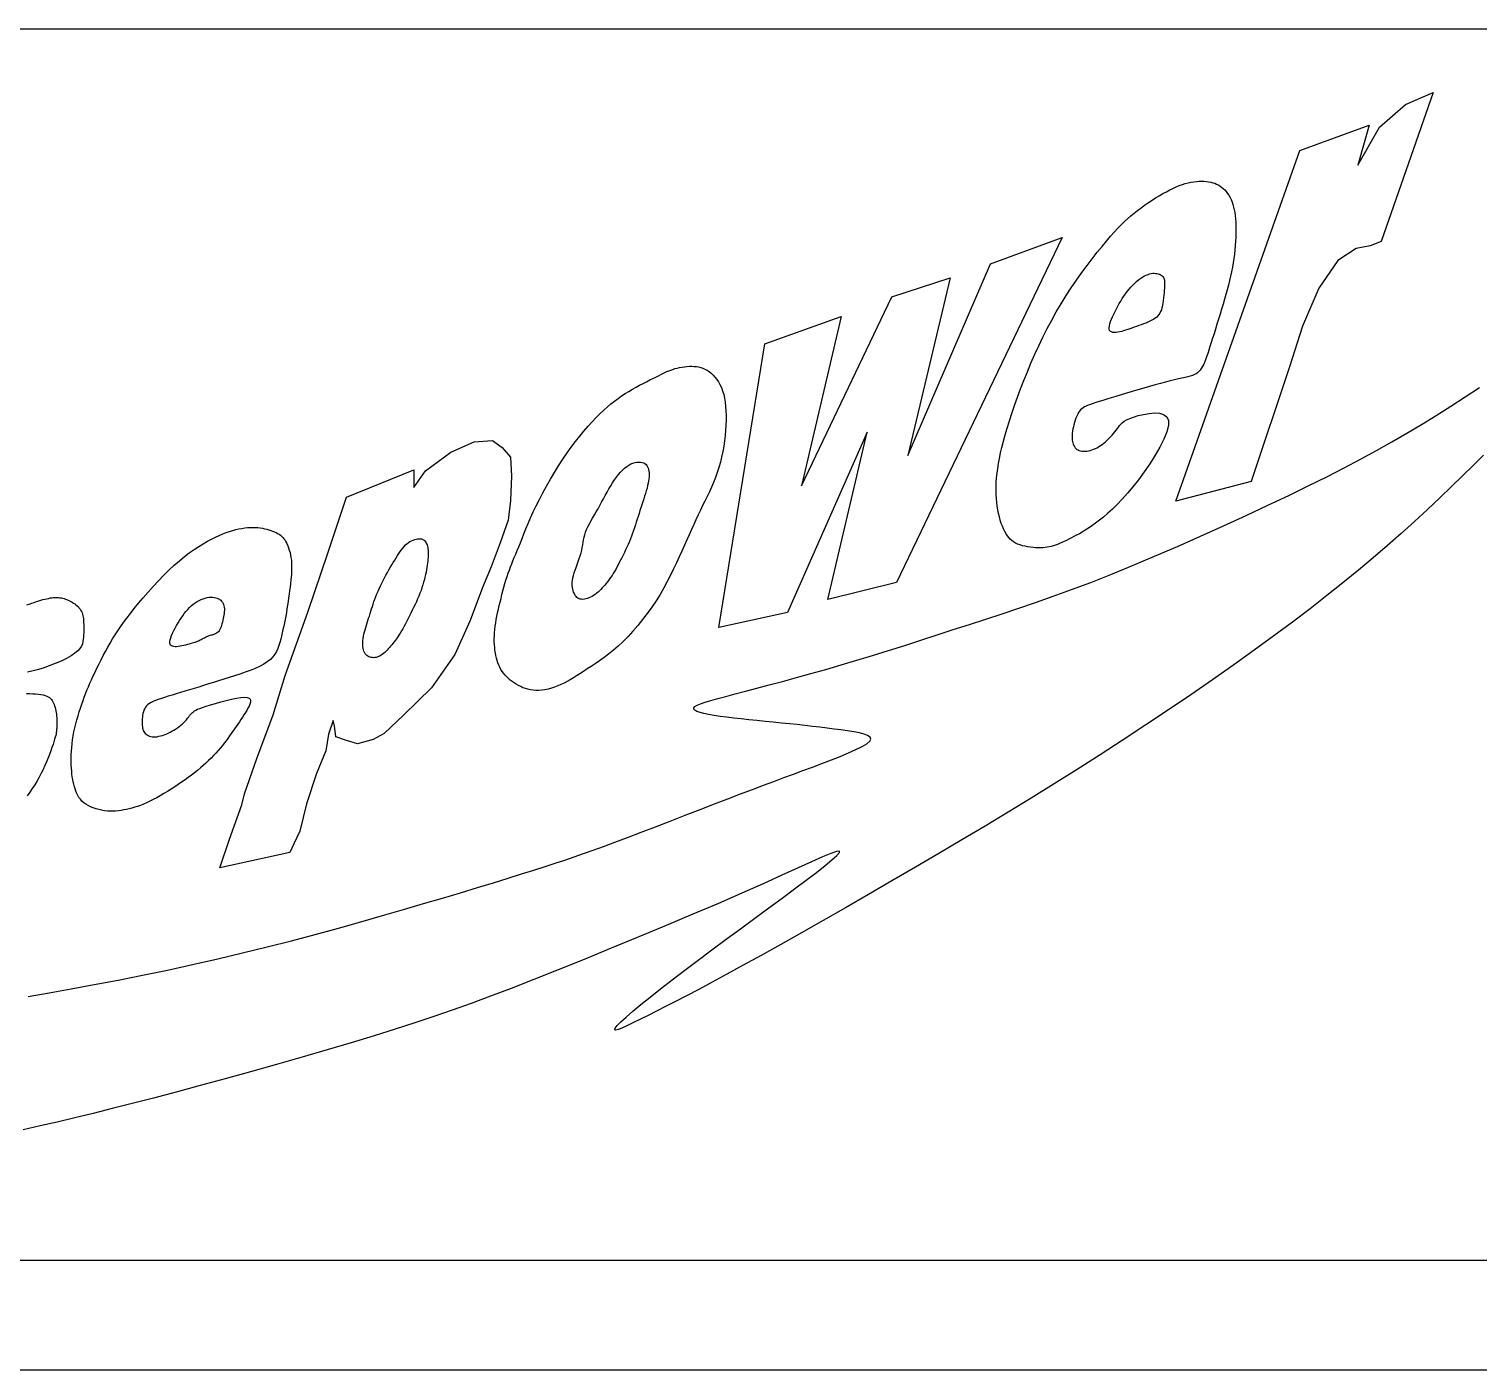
# Model space of a CAD drawing. Extents: x -24 to 263, y 255 to 459.
# Drawn here: x -7.1 to 9.38, y 255.48 to 270.73 of the extents above; entities that cross this region are included whole.
import ezdxf

# ---------------------------------------------------------------- set-up
doc = ezdxf.new("R2010")
doc.units = 0
doc.layers.add('圖框層', color=7, linetype='CONTINUOUS')
doc.layers.add('輪廓線層', color=7, linetype='CONTINUOUS')

msp = doc.modelspace()

# ---------------------------------------------------------------- linework, layer by layer
at = {"layer": '圖框層', "color": 0}
for p, q in [((-22.334, 270.73), (262.167, 270.73)), ((-22.334, 256.73), (262.167, 256.73)), ((-23.584, 255.48), (263.416, 255.48))]:
    msp.add_line(p, q, dxfattribs=at)
at = {"layer": '輪廓線層', "color": 0}
for points in [[(7.574, 267.782), (7.387, 267.349), (7.239, 266.886), (6.805, 265.585), (5.948, 265.359), (7.357, 269.348), (8.146, 269.634), (8.018, 269.181), (8.264, 269.614), (8.56, 269.87), (8.875, 270.008), (8.284, 268.314), (8.156, 268.265), (7.998, 268.235), (7.791, 268.097)], [(6.365, 267.213), (6.35, 267.165), (6.335, 267.119), (6.322, 267.077), (6.309, 267.038), (6.296, 267.001), (6.284, 266.968), (6.272, 266.938), (6.26, 266.912), (6.248, 266.888), (6.236, 266.867), (6.224, 266.85), (6.21, 266.834), (6.194, 266.821), (6.177, 266.809), (6.158, 266.799), (6.136, 266.79), (6.111, 266.782), (6.083, 266.774), (6.051, 266.766), (6.016, 266.758), (5.976, 266.75), (5.932, 266.74), (5.884, 266.729), (5.831, 266.715), (5.773, 266.7), (5.712, 266.683), (5.647, 266.665), (5.581, 266.645), (5.515, 266.626), (5.449, 266.606), (5.384, 266.587), (5.323, 266.568), (5.266, 266.551), (5.212, 266.535), (5.163, 266.52), (5.117, 266.506), (5.076, 266.493), (5.038, 266.482), (5.005, 266.471), (4.975, 266.46), (4.949, 266.451), (4.927, 266.441), (4.907, 266.431), (4.891, 266.421), (4.876, 266.41), (4.863, 266.397), (4.852, 266.383), (4.841, 266.367), (4.83, 266.348), (4.821, 266.327), (4.811, 266.304), (4.802, 266.28), (4.795, 266.255), (4.787, 266.23), (4.781, 266.205), (4.776, 266.181), (4.772, 266.157), (4.769, 266.135), (4.768, 266.114), (4.767, 266.093), (4.767, 266.074), (4.769, 266.055), (4.772, 266.038), (4.775, 266.022), (4.78, 266.007), (4.786, 265.993), (4.793, 265.98), (4.802, 265.968), (4.811, 265.958), (4.822, 265.949), (4.834, 265.942), (4.848, 265.936), (4.863, 265.932), (4.879, 265.929), (4.896, 265.927), (4.914, 265.928), (4.933, 265.929), (4.952, 265.932), (4.972, 265.937), (4.992, 265.943), (5.011, 265.95), (5.031, 265.959), (5.05, 265.968), (5.07, 265.98), (5.089, 265.992), (5.109, 266.006), (5.128, 266.02), (5.147, 266.036), (5.166, 266.053), (5.185, 266.071), (5.203, 266.09), (5.221, 266.109), (5.238, 266.128), (5.254, 266.148), (5.269, 266.166), (5.283, 266.185), (5.295, 266.202), (5.307, 266.219), (5.321, 266.236), (5.338, 266.252), (5.359, 266.268), (5.387, 266.284), (5.422, 266.3), (5.465, 266.316), (5.519, 266.333), (5.579, 266.347), (5.642, 266.358), (5.704, 266.363), (5.76, 266.359), (5.808, 266.345), (5.844, 266.318), (5.862, 266.277), (5.862, 266.219), (5.843, 266.148), (5.81, 266.066), (5.765, 265.976), (5.711, 265.882), (5.65, 265.786), (5.586, 265.693), (5.521, 265.604), (5.457, 265.523), (5.396, 265.45), (5.337, 265.383), (5.28, 265.324), (5.225, 265.27), (5.173, 265.223), (5.124, 265.18), (5.078, 265.143), (5.034, 265.109), (4.993, 265.079), (4.954, 265.053), (4.917, 265.03), (4.882, 265.009), (4.849, 264.99), (4.818, 264.973), (4.787, 264.957), (4.758, 264.942), (4.73, 264.927), (4.702, 264.914), (4.676, 264.901), (4.65, 264.889), (4.625, 264.879), (4.6, 264.869), (4.576, 264.86), (4.553, 264.852), (4.53, 264.846), (4.506, 264.84), (4.483, 264.836), (4.459, 264.832), (4.434, 264.83), (4.408, 264.829), (4.381, 264.829), (4.352, 264.83), (4.322, 264.832), (4.292, 264.836), (4.261, 264.841), (4.231, 264.847), (4.202, 264.854), (4.174, 264.862), (4.147, 264.872), (4.123, 264.883), (4.101, 264.896), (4.081, 264.911), (4.063, 264.927), (4.046, 264.946), (4.03, 264.966), (4.015, 264.99), (4, 265.015), (3.987, 265.044), (3.974, 265.075), (3.961, 265.108), (3.95, 265.144), (3.939, 265.181), (3.93, 265.22), (3.921, 265.261), (3.914, 265.302), (3.909, 265.345), (3.905, 265.389), (3.902, 265.434), (3.901, 265.48), (3.902, 265.528), (3.904, 265.576), (3.907, 265.627), (3.913, 265.679), (3.92, 265.733), (3.929, 265.788), (3.94, 265.847), (3.953, 265.908), (3.968, 265.972), (3.986, 266.041), (4.006, 266.113), (4.029, 266.19), (4.054, 266.272), (4.082, 266.358), (4.113, 266.448), (4.146, 266.541), (4.181, 266.637), (4.219, 266.734), (4.258, 266.832), (4.299, 266.931), (4.343, 267.03), (4.388, 267.128), (4.435, 267.225), (4.484, 267.322), (4.535, 267.417), (4.587, 267.512), (4.642, 267.605), (4.699, 267.697), (4.757, 267.787), (4.817, 267.874), (4.878, 267.959), (4.937, 268.04), (4.996, 268.117), (5.053, 268.19), (5.107, 268.257), (5.158, 268.318), (5.204, 268.372), (5.247, 268.421), (5.288, 268.465), (5.326, 268.504), (5.363, 268.541), (5.399, 268.574), (5.435, 268.606), (5.473, 268.637), (5.511, 268.667), (5.551, 268.697), (5.592, 268.727), (5.634, 268.755), (5.676, 268.783), (5.717, 268.809), (5.759, 268.834), (5.799, 268.858), (5.839, 268.879), (5.877, 268.899), (5.914, 268.917), (5.951, 268.933), (5.986, 268.948), (6.021, 268.96), (6.054, 268.971), (6.087, 268.98), (6.119, 268.987), (6.151, 268.992), (6.181, 268.996), (6.211, 268.998), (6.24, 268.999), (6.267, 268.998), (6.294, 268.996), (6.319, 268.992), (6.344, 268.988), (6.367, 268.982), (6.389, 268.975), (6.41, 268.966), (6.43, 268.956), (6.449, 268.945), (6.468, 268.931), (6.486, 268.916), (6.503, 268.899), (6.519, 268.881), (6.534, 268.86), (6.549, 268.838), (6.563, 268.814), (6.575, 268.789), (6.586, 268.762), (6.596, 268.734), (6.604, 268.705), (6.611, 268.674), (6.617, 268.641), (6.622, 268.607), (6.625, 268.571), (6.628, 268.534), (6.629, 268.494), (6.629, 268.453), (6.629, 268.409), (6.628, 268.364), (6.625, 268.317), (6.622, 268.269), (6.618, 268.22), (6.613, 268.17), (6.606, 268.12), (6.599, 268.07), (6.59, 268.02), (6.581, 267.969), (6.57, 267.919), (6.558, 267.868), (6.545, 267.816), (6.532, 267.764), (6.517, 267.711), (6.502, 267.656), (6.485, 267.6), (6.468, 267.543), (6.451, 267.486), (6.433, 267.429), (6.415, 267.372), (6.398, 267.317), (6.381, 267.264)], [(1.528, 264.093), (0.747, 263.922), (1.272, 267.15), (2.138, 267.46), (1.689, 265.536), (2.716, 267.684), (3.379, 267.898), (2.897, 265.878), (3.839, 268.058), (4.652, 268.358), (2.769, 264.435), (1.988, 264.243), (2.437, 266.145)], [(5.695, 267.429), (5.675, 267.418), (5.652, 267.407), (5.629, 267.397), (5.604, 267.386), (5.578, 267.376), (5.551, 267.367), (5.525, 267.357), (5.498, 267.348), (5.473, 267.338), (5.448, 267.329), (5.423, 267.32), (5.399, 267.312), (5.376, 267.304), (5.353, 267.297), (5.331, 267.291), (5.309, 267.286), (5.287, 267.282), (5.267, 267.28), (5.248, 267.279), (5.23, 267.28), (5.215, 267.284), (5.203, 267.291), (5.194, 267.301), (5.189, 267.315), (5.188, 267.332), (5.191, 267.353), (5.197, 267.376), (5.205, 267.402), (5.216, 267.43), (5.228, 267.458), (5.242, 267.488), (5.257, 267.518), (5.272, 267.548), (5.287, 267.578), (5.303, 267.607), (5.32, 267.635), (5.337, 267.664), (5.355, 267.691), (5.374, 267.719), (5.393, 267.745), (5.414, 267.77), (5.436, 267.795), (5.458, 267.818), (5.481, 267.84), (5.503, 267.861), (5.526, 267.879), (5.548, 267.896), (5.57, 267.91), (5.591, 267.922), (5.611, 267.932), (5.631, 267.939), (5.649, 267.945), (5.667, 267.949), (5.684, 267.951), (5.701, 267.951), (5.716, 267.95), (5.731, 267.948), (5.745, 267.945), (5.758, 267.941), (5.77, 267.936), (5.78, 267.929), (5.79, 267.922), (5.798, 267.914), (5.805, 267.905), (5.81, 267.895), (5.814, 267.884), (5.816, 267.872), (5.818, 267.858), (5.819, 267.842), (5.819, 267.825), (5.818, 267.805), (5.817, 267.782), (5.815, 267.757), (5.813, 267.729), (5.811, 267.701), (5.808, 267.671), (5.804, 267.641), (5.8, 267.612), (5.794, 267.585), (5.789, 267.559), (5.782, 267.536), (5.774, 267.516), (5.765, 267.498), (5.755, 267.481), (5.743, 267.467), (5.729, 267.453), (5.713, 267.441)], [(-1.333, 263.208), (-1.365, 263.21), (-1.396, 263.214), (-1.425, 263.221), (-1.453, 263.229), (-1.48, 263.239), (-1.506, 263.251), (-1.531, 263.264), (-1.556, 263.278), (-1.579, 263.293), (-1.602, 263.309), (-1.624, 263.326), (-1.645, 263.344), (-1.665, 263.362), (-1.683, 263.382), (-1.7, 263.403), (-1.716, 263.424), (-1.731, 263.447), (-1.744, 263.471), (-1.755, 263.495), (-1.765, 263.521), (-1.774, 263.548), (-1.782, 263.575), (-1.789, 263.604), (-1.794, 263.633), (-1.799, 263.664), (-1.802, 263.695), (-1.805, 263.727), (-1.806, 263.76), (-1.806, 263.794), (-1.805, 263.829), (-1.803, 263.864), (-1.8, 263.9), (-1.796, 263.937), (-1.79, 263.975), (-1.784, 264.013), (-1.777, 264.052), (-1.769, 264.091), (-1.76, 264.131), (-1.75, 264.172), (-1.74, 264.213), (-1.73, 264.255), (-1.72, 264.297), (-1.709, 264.339), (-1.697, 264.381), (-1.686, 264.422), (-1.674, 264.463), (-1.661, 264.502), (-1.648, 264.54), (-1.635, 264.577), (-1.622, 264.612), (-1.608, 264.647), (-1.594, 264.683), (-1.579, 264.719), (-1.563, 264.757), (-1.546, 264.798), (-1.529, 264.841), (-1.51, 264.887), (-1.491, 264.937), (-1.47, 264.99), (-1.447, 265.047), (-1.421, 265.107), (-1.394, 265.171), (-1.363, 265.237), (-1.33, 265.307), (-1.293, 265.38), (-1.254, 265.455), (-1.212, 265.532), (-1.168, 265.609), (-1.122, 265.686), (-1.075, 265.762), (-1.027, 265.836), (-0.979, 265.908), (-0.93, 265.976), (-0.882, 266.04), (-0.834, 266.101), (-0.787, 266.158), (-0.74, 266.212), (-0.694, 266.263), (-0.649, 266.31), (-0.605, 266.354), (-0.562, 266.394), (-0.52, 266.432), (-0.479, 266.467), (-0.439, 266.499), (-0.399, 266.529), (-0.359, 266.558), (-0.318, 266.584), (-0.277, 266.609), (-0.236, 266.634), (-0.194, 266.657), (-0.153, 266.679), (-0.113, 266.7), (-0.073, 266.719), (-0.036, 266.738), (-0.001, 266.755), (0.031, 266.771), (0.061, 266.785), (0.087, 266.799), (0.112, 266.811), (0.135, 266.822), (0.157, 266.833), (0.179, 266.842), (0.201, 266.851), (0.224, 266.859), (0.249, 266.867), (0.275, 266.874), (0.302, 266.88), (0.329, 266.885), (0.357, 266.889), (0.385, 266.892), (0.413, 266.894), (0.441, 266.894), (0.467, 266.893), (0.493, 266.89), (0.518, 266.886), (0.543, 266.88), (0.567, 266.872), (0.59, 266.861), (0.614, 266.848), (0.637, 266.833), (0.66, 266.815), (0.682, 266.794), (0.703, 266.771), (0.724, 266.745), (0.743, 266.716), (0.761, 266.685), (0.777, 266.651), (0.791, 266.614), (0.803, 266.574), (0.812, 266.531), (0.82, 266.486), (0.825, 266.438), (0.828, 266.388), (0.83, 266.336), (0.83, 266.281), (0.828, 266.225), (0.824, 266.167), (0.819, 266.107), (0.812, 266.046), (0.803, 265.985), (0.793, 265.923), (0.78, 265.862), (0.766, 265.802), (0.749, 265.743), (0.73, 265.685), (0.71, 265.629), (0.688, 265.574), (0.664, 265.52), (0.64, 265.467), (0.615, 265.414), (0.59, 265.361), (0.564, 265.309), (0.539, 265.256), (0.514, 265.203), (0.488, 265.149), (0.463, 265.094), (0.437, 265.037), (0.41, 264.979), (0.384, 264.92), (0.356, 264.858), (0.328, 264.793), (0.298, 264.727), (0.267, 264.659), (0.234, 264.589), (0.199, 264.518), (0.162, 264.446), (0.123, 264.373), (0.08, 264.3), (0.034, 264.227), (-0.015, 264.154), (-0.066, 264.083), (-0.119, 264.013), (-0.173, 263.946), (-0.229, 263.882), (-0.285, 263.821), (-0.341, 263.765), (-0.396, 263.713), (-0.451, 263.666), (-0.506, 263.622), (-0.558, 263.583), (-0.609, 263.546), (-0.659, 263.512), (-0.706, 263.481), (-0.751, 263.452), (-0.793, 263.424), (-0.833, 263.398), (-0.871, 263.373), (-0.907, 263.35), (-0.943, 263.329), (-0.978, 263.309), (-1.012, 263.29), (-1.048, 263.274), (-1.084, 263.259), (-1.12, 263.245), (-1.157, 263.234), (-1.193, 263.224), (-1.23, 263.216), (-1.265, 263.211), (-1.3, 263.208)], [(-2.255, 263.616), (-2.522, 263.236), (-2.838, 262.925), (-3.06, 262.718), (-3.185, 262.648), (-3.362, 262.599), (-3.486, 262.637), (-3.61, 262.682), (-3.625, 262.806), (-3.64, 262.866), (-3.693, 262.712), (-3.723, 262.52), (-3.828, 262.265), (-3.941, 261.919), (-4.02, 261.607), (-4.088, 261.462), (-4.133, 261.364), (-4.445, 261.297), (-4.927, 261.192), (-4.818, 261.518), (-4.679, 261.905), (-4.648, 262.033), (-4.509, 262.434), (-4.321, 262.93), (-4.186, 263.377), (-3.929, 264.097), (-3.7, 264.77), (-3.488, 265.407), (-2.721, 265.715), (-2.721, 265.516), (-2.59, 265.704), (-2.3, 265.918), (-2.037, 266.034), (-1.826, 266.049), (-1.717, 265.97), (-1.623, 265.861), (-1.612, 265.644), (-1.623, 265.366), (-1.65, 265.144), (-1.74, 264.888), (-1.841, 264.614), (-1.939, 264.378), (-2.082, 264.003)], [(-0.626, 265.274), (-0.606, 265.312), (-0.585, 265.349), (-0.565, 265.387), (-0.545, 265.425), (-0.524, 265.463), (-0.503, 265.499), (-0.482, 265.535), (-0.461, 265.57), (-0.439, 265.603), (-0.417, 265.634), (-0.394, 265.663), (-0.371, 265.69), (-0.347, 265.714), (-0.324, 265.736), (-0.3, 265.755), (-0.276, 265.77), (-0.252, 265.783), (-0.229, 265.793), (-0.205, 265.8), (-0.183, 265.804), (-0.162, 265.805), (-0.142, 265.804), (-0.123, 265.8), (-0.107, 265.795), (-0.093, 265.787), (-0.08, 265.777), (-0.07, 265.765), (-0.062, 265.752), (-0.055, 265.737), (-0.051, 265.72), (-0.047, 265.702), (-0.046, 265.682), (-0.045, 265.661), (-0.046, 265.638), (-0.049, 265.615), (-0.052, 265.59), (-0.057, 265.564), (-0.063, 265.537), (-0.069, 265.509), (-0.077, 265.479), (-0.086, 265.449), (-0.096, 265.417), (-0.106, 265.385), (-0.116, 265.353), (-0.127, 265.32), (-0.138, 265.286), (-0.149, 265.253), (-0.16, 265.22), (-0.17, 265.187), (-0.181, 265.155), (-0.191, 265.122), (-0.201, 265.09), (-0.211, 265.058), (-0.222, 265.026), (-0.233, 264.995), (-0.245, 264.963), (-0.257, 264.931), (-0.27, 264.9), (-0.284, 264.868), (-0.298, 264.837), (-0.312, 264.806), (-0.326, 264.776), (-0.341, 264.746), (-0.355, 264.717), (-0.37, 264.689), (-0.384, 264.661), (-0.398, 264.635), (-0.412, 264.609), (-0.425, 264.584), (-0.439, 264.56), (-0.453, 264.538), (-0.466, 264.516), (-0.48, 264.495), (-0.494, 264.476), (-0.507, 264.457), (-0.521, 264.439), (-0.535, 264.422), (-0.55, 264.405), (-0.564, 264.389), (-0.579, 264.373), (-0.594, 264.357), (-0.61, 264.342), (-0.626, 264.327), (-0.642, 264.313), (-0.659, 264.3), (-0.676, 264.287), (-0.693, 264.276), (-0.711, 264.267), (-0.729, 264.259), (-0.746, 264.252), (-0.764, 264.248), (-0.781, 264.245), (-0.798, 264.243), (-0.814, 264.244), (-0.829, 264.246), (-0.842, 264.251), (-0.855, 264.257), (-0.866, 264.265), (-0.876, 264.275), (-0.885, 264.286), (-0.892, 264.299), (-0.899, 264.312), (-0.905, 264.327), (-0.91, 264.343), (-0.914, 264.36), (-0.917, 264.378), (-0.919, 264.397), (-0.92, 264.417), (-0.919, 264.439), (-0.916, 264.462), (-0.912, 264.487), (-0.906, 264.515), (-0.897, 264.544), (-0.887, 264.575), (-0.875, 264.607), (-0.863, 264.64), (-0.851, 264.673), (-0.839, 264.707), (-0.828, 264.74), (-0.819, 264.772), (-0.812, 264.803), (-0.806, 264.834), (-0.801, 264.863), (-0.796, 264.892), (-0.791, 264.921), (-0.785, 264.949), (-0.777, 264.978), (-0.768, 265.008), (-0.756, 265.038), (-0.741, 265.069), (-0.725, 265.102), (-0.707, 265.134), (-0.688, 265.168), (-0.667, 265.203), (-0.647, 265.238)], [(-5.812, 262.847), (-5.812, 262.829), (-5.811, 262.812), (-5.81, 262.795), (-5.807, 262.78), (-5.804, 262.766), (-5.8, 262.752), (-5.794, 262.74), (-5.787, 262.729), (-5.778, 262.718), (-5.768, 262.709), (-5.757, 262.701), (-5.744, 262.694), (-5.73, 262.688), (-5.715, 262.684), (-5.698, 262.681), (-5.681, 262.68), (-5.663, 262.68), (-5.643, 262.682), (-5.623, 262.686), (-5.603, 262.69), (-5.582, 262.696), (-5.56, 262.704), (-5.539, 262.712), (-5.517, 262.722), (-5.495, 262.732), (-5.474, 262.744), (-5.452, 262.756), (-5.431, 262.769), (-5.411, 262.783), (-5.391, 262.797), (-5.373, 262.812), (-5.355, 262.827), (-5.339, 262.843), (-5.324, 262.859), (-5.309, 262.875), (-5.296, 262.891), (-5.283, 262.906), (-5.272, 262.921), (-5.261, 262.934), (-5.251, 262.946), (-5.241, 262.957), (-5.23, 262.966), (-5.217, 262.975), (-5.202, 262.984), (-5.182, 262.994), (-5.156, 263.004), (-5.124, 263.015), (-5.083, 263.029), (-5.034, 263.044), (-4.978, 263.061), (-4.918, 263.077), (-4.857, 263.094), (-4.796, 263.108), (-4.739, 263.12), (-4.689, 263.128), (-4.647, 263.131), (-4.616, 263.128), (-4.595, 263.121), (-4.582, 263.109), (-4.578, 263.093), (-4.579, 263.074), (-4.586, 263.053), (-4.596, 263.03), (-4.609, 263.005), (-4.623, 262.98), (-4.638, 262.955), (-4.654, 262.929), (-4.671, 262.902), (-4.688, 262.876), (-4.706, 262.849), (-4.724, 262.823), (-4.742, 262.796), (-4.761, 262.77), (-4.779, 262.743), (-4.798, 262.717), (-4.817, 262.69), (-4.837, 262.663), (-4.857, 262.636), (-4.878, 262.609), (-4.9, 262.581), (-4.924, 262.553), (-4.948, 262.525), (-4.973, 262.496), (-5, 262.467), (-5.028, 262.438), (-5.056, 262.41), (-5.086, 262.381), (-5.117, 262.353), (-5.149, 262.326), (-5.182, 262.298), (-5.216, 262.271), (-5.251, 262.245), (-5.287, 262.218), (-5.324, 262.191), (-5.363, 262.165), (-5.402, 262.138), (-5.442, 262.112), (-5.483, 262.085), (-5.524, 262.059), (-5.565, 262.034), (-5.606, 262.01), (-5.646, 261.987), (-5.686, 261.966), (-5.724, 261.947), (-5.761, 261.929), (-5.796, 261.914), (-5.83, 261.901), (-5.864, 261.889), (-5.896, 261.879), (-5.928, 261.87), (-5.959, 261.862), (-5.99, 261.855), (-6.021, 261.849), (-6.052, 261.843), (-6.083, 261.839), (-6.114, 261.836), (-6.145, 261.835), (-6.177, 261.835), (-6.208, 261.836), (-6.24, 261.84), (-6.273, 261.845), (-6.305, 261.852), (-6.337, 261.861), (-6.368, 261.872), (-6.398, 261.885), (-6.427, 261.899), (-6.453, 261.914), (-6.476, 261.931), (-6.497, 261.95), (-6.515, 261.97), (-6.531, 261.991), (-6.545, 262.013), (-6.557, 262.037), (-6.567, 262.061), (-6.576, 262.087), (-6.583, 262.113), (-6.59, 262.14), (-6.597, 262.168), (-6.602, 262.196), (-6.607, 262.226), (-6.611, 262.257), (-6.614, 262.29), (-6.617, 262.324), (-6.618, 262.359), (-6.619, 262.396), (-6.619, 262.435), (-6.618, 262.474), (-6.616, 262.516), (-6.613, 262.558), (-6.609, 262.601), (-6.603, 262.645), (-6.596, 262.69), (-6.588, 262.736), (-6.578, 262.782), (-6.567, 262.828), (-6.555, 262.874), (-6.542, 262.919), (-6.528, 262.964), (-6.514, 263.008), (-6.5, 263.051), (-6.485, 263.092), (-6.471, 263.132), (-6.455, 263.171), (-6.44, 263.21), (-6.423, 263.25), (-6.406, 263.289), (-6.388, 263.33), (-6.368, 263.373), (-6.348, 263.417), (-6.326, 263.462), (-6.303, 263.509), (-6.279, 263.556), (-6.254, 263.604), (-6.228, 263.652), (-6.202, 263.7), (-6.175, 263.747), (-6.148, 263.793), (-6.12, 263.839), (-6.09, 263.885), (-6.058, 263.932), (-6.024, 263.98), (-5.987, 264.03), (-5.946, 264.083), (-5.902, 264.14), (-5.853, 264.199), (-5.801, 264.262), (-5.745, 264.326), (-5.687, 264.39), (-5.628, 264.454), (-5.567, 264.517), (-5.507, 264.576), (-5.447, 264.632), (-5.388, 264.683), (-5.331, 264.73), (-5.276, 264.772), (-5.221, 264.811), (-5.169, 264.845), (-5.118, 264.876), (-5.069, 264.904), (-5.023, 264.929), (-4.978, 264.951), (-4.935, 264.971), (-4.894, 264.988), (-4.855, 265.003), (-4.817, 265.016), (-4.78, 265.028), (-4.745, 265.037), (-4.711, 265.045), (-4.678, 265.051), (-4.646, 265.056), (-4.614, 265.059), (-4.584, 265.061), (-4.555, 265.062), (-4.526, 265.061), (-4.498, 265.059), (-4.471, 265.056), (-4.445, 265.052), (-4.42, 265.047), (-4.395, 265.042), (-4.372, 265.035), (-4.349, 265.027), (-4.328, 265.019), (-4.308, 265.011), (-4.289, 265.002), (-4.271, 264.992), (-4.255, 264.983), (-4.239, 264.972), (-4.225, 264.96), (-4.211, 264.947), (-4.199, 264.932), (-4.187, 264.916), (-4.176, 264.897), (-4.165, 264.877), (-4.155, 264.854), (-4.146, 264.829), (-4.138, 264.803), (-4.13, 264.776), (-4.124, 264.747), (-4.119, 264.718), (-4.115, 264.688), (-4.113, 264.658), (-4.112, 264.627), (-4.112, 264.596), (-4.113, 264.563), (-4.115, 264.53), (-4.118, 264.496), (-4.122, 264.46), (-4.126, 264.423), (-4.13, 264.384), (-4.135, 264.344), (-4.141, 264.303), (-4.147, 264.262), (-4.153, 264.22), (-4.159, 264.177), (-4.166, 264.136), (-4.172, 264.094), (-4.179, 264.054), (-4.187, 264.014), (-4.194, 263.975), (-4.202, 263.937), (-4.21, 263.899), (-4.219, 263.862), (-4.227, 263.826), (-4.236, 263.79), (-4.246, 263.754), (-4.256, 263.719), (-4.269, 263.685), (-4.284, 263.652), (-4.303, 263.62), (-4.326, 263.589), (-4.354, 263.56), (-4.389, 263.532), (-4.429, 263.506), (-4.476, 263.481), (-4.527, 263.458), (-4.583, 263.436), (-4.641, 263.414), (-4.701, 263.394), (-4.762, 263.374), (-4.823, 263.355), (-4.883, 263.336), (-4.942, 263.317), (-5, 263.299), (-5.057, 263.281), (-5.113, 263.263), (-5.168, 263.246), (-5.222, 263.229), (-5.275, 263.213), (-5.327, 263.198), (-5.377, 263.183), (-5.426, 263.169), (-5.472, 263.155), (-5.516, 263.142), (-5.557, 263.129), (-5.594, 263.117), (-5.629, 263.105), (-5.659, 263.094), (-5.686, 263.082), (-5.709, 263.07), (-5.729, 263.058), (-5.746, 263.046), (-5.761, 263.032), (-5.773, 263.018), (-5.783, 263.002), (-5.792, 262.985), (-5.798, 262.966), (-5.803, 262.947), (-5.807, 262.927), (-5.81, 262.906), (-5.811, 262.886), (-5.812, 262.866)], [(-2.663, 264.933), (-2.649, 264.933), (-2.636, 264.931), (-2.624, 264.927), (-2.614, 264.922), (-2.604, 264.916), (-2.596, 264.908), (-2.588, 264.899), (-2.581, 264.888), (-2.576, 264.876), (-2.571, 264.863), (-2.567, 264.849), (-2.564, 264.833), (-2.562, 264.817), (-2.56, 264.8), (-2.559, 264.781), (-2.559, 264.762), (-2.559, 264.742), (-2.56, 264.722), (-2.561, 264.7), (-2.564, 264.678), (-2.566, 264.655), (-2.569, 264.631), (-2.573, 264.606), (-2.578, 264.58), (-2.583, 264.553), (-2.588, 264.526), (-2.595, 264.497), (-2.602, 264.468), (-2.61, 264.438), (-2.619, 264.408), (-2.629, 264.377), (-2.64, 264.345), (-2.652, 264.313), (-2.665, 264.281), (-2.679, 264.249), (-2.693, 264.216), (-2.708, 264.184), (-2.724, 264.151), (-2.739, 264.119), (-2.755, 264.087), (-2.771, 264.056), (-2.786, 264.025), (-2.802, 263.995), (-2.817, 263.966), (-2.832, 263.937), (-2.847, 263.91), (-2.862, 263.884), (-2.877, 263.86), (-2.891, 263.837), (-2.905, 263.816), (-2.918, 263.796), (-2.932, 263.778), (-2.945, 263.76), (-2.959, 263.743), (-2.972, 263.726), (-2.986, 263.71), (-2.999, 263.695), (-3.012, 263.68), (-3.026, 263.665), (-3.04, 263.651), (-3.053, 263.639), (-3.067, 263.627), (-3.081, 263.616), (-3.095, 263.607), (-3.109, 263.599), (-3.124, 263.592), (-3.138, 263.587), (-3.152, 263.583), (-3.166, 263.581), (-3.18, 263.58), (-3.193, 263.581), (-3.207, 263.583), (-3.22, 263.586), (-3.232, 263.591), (-3.244, 263.597), (-3.255, 263.605), (-3.265, 263.614), (-3.275, 263.625), (-3.283, 263.638), (-3.289, 263.653), (-3.295, 263.67), (-3.299, 263.688), (-3.302, 263.708), (-3.303, 263.729), (-3.303, 263.751), (-3.302, 263.775), (-3.299, 263.799), (-3.295, 263.823), (-3.29, 263.848), (-3.284, 263.873), (-3.277, 263.898), (-3.269, 263.924), (-3.261, 263.95), (-3.253, 263.976), (-3.244, 264.002), (-3.236, 264.028), (-3.227, 264.054), (-3.219, 264.081), (-3.211, 264.108), (-3.202, 264.135), (-3.193, 264.162), (-3.184, 264.19), (-3.175, 264.218), (-3.164, 264.246), (-3.153, 264.276), (-3.141, 264.305), (-3.128, 264.335), (-3.115, 264.365), (-3.101, 264.396), (-3.086, 264.426), (-3.071, 264.457), (-3.055, 264.487), (-3.039, 264.518), (-3.022, 264.548), (-3.006, 264.578), (-2.989, 264.607), (-2.972, 264.636), (-2.955, 264.664), (-2.939, 264.691), (-2.923, 264.717), (-2.907, 264.741), (-2.892, 264.765), (-2.877, 264.787), (-2.862, 264.808), (-2.847, 264.827), (-2.832, 264.845), (-2.816, 264.862), (-2.8, 264.876), (-2.783, 264.889), (-2.766, 264.901), (-2.748, 264.91), (-2.73, 264.918), (-2.712, 264.924), (-2.695, 264.929), (-2.679, 264.932)], [(-5.054, 263.827), (-5.067, 263.822), (-5.08, 263.817), (-5.092, 263.81), (-5.104, 263.804), (-5.117, 263.797), (-5.128, 263.79), (-5.14, 263.784), (-5.152, 263.778), (-5.164, 263.772), (-5.175, 263.767), (-5.187, 263.763), (-5.2, 263.758), (-5.213, 263.754), (-5.227, 263.749), (-5.243, 263.745), (-5.26, 263.74), (-5.278, 263.734), (-5.298, 263.729), (-5.318, 263.723), (-5.339, 263.718), (-5.36, 263.714), (-5.381, 263.71), (-5.401, 263.707), (-5.42, 263.705), (-5.437, 263.705), (-5.453, 263.706), (-5.467, 263.71), (-5.479, 263.715), (-5.488, 263.723), (-5.494, 263.734), (-5.497, 263.747), (-5.497, 263.764), (-5.494, 263.784), (-5.487, 263.807), (-5.477, 263.832), (-5.466, 263.859), (-5.452, 263.888), (-5.437, 263.917), (-5.421, 263.946), (-5.404, 263.975), (-5.387, 264.003), (-5.369, 264.031), (-5.351, 264.057), (-5.333, 264.082), (-5.314, 264.106), (-5.294, 264.128), (-5.274, 264.149), (-5.253, 264.169), (-5.231, 264.187), (-5.209, 264.203), (-5.186, 264.218), (-5.163, 264.23), (-5.14, 264.241), (-5.117, 264.251), (-5.094, 264.258), (-5.072, 264.263), (-5.05, 264.267), (-5.03, 264.268), (-5.01, 264.268), (-4.991, 264.266), (-4.974, 264.262), (-4.958, 264.257), (-4.943, 264.25), (-4.93, 264.242), (-4.918, 264.233), (-4.908, 264.222), (-4.899, 264.211), (-4.892, 264.198), (-4.886, 264.184), (-4.882, 264.169), (-4.879, 264.153), (-4.877, 264.137), (-4.877, 264.119), (-4.878, 264.101), (-4.879, 264.082), (-4.882, 264.063), (-4.885, 264.043), (-4.889, 264.024), (-4.894, 264.005), (-4.899, 263.985), (-4.904, 263.967), (-4.909, 263.949), (-4.915, 263.932), (-4.922, 263.916), (-4.929, 263.901), (-4.937, 263.887), (-4.945, 263.876), (-4.955, 263.866), (-4.965, 263.858), (-4.977, 263.851), (-4.989, 263.846), (-5.001, 263.842), (-5.014, 263.838), (-5.027, 263.835), (-5.041, 263.831)]]:
    msp.add_lwpolyline(points, close=True, dxfattribs=at)
for points in [[(-7.109, 259.729), (-6.871, 259.77), (-6.62, 259.814), (-6.358, 259.863), (-6.086, 259.914), (-5.807, 259.97), (-5.523, 260.028), (-5.238, 260.09), (-4.952, 260.154), (-4.669, 260.222), (-4.389, 260.291), (-4.114, 260.362), (-3.844, 260.433), (-3.58, 260.505), (-3.324, 260.577), (-3.077, 260.647), (-2.839, 260.716), (-2.612, 260.783), (-2.395, 260.847), (-2.19, 260.908), (-1.997, 260.966), (-1.817, 261.021), (-1.649, 261.073), (-1.495, 261.121), (-1.355, 261.165), (-1.228, 261.206), (-1.112, 261.243), (-1.003, 261.279), (-0.898, 261.315), (-0.792, 261.352), (-0.682, 261.391), (-0.564, 261.434), (-0.435, 261.482), (-0.291, 261.537), (-0.137, 261.596), (0.027, 261.658), (0.195, 261.723), (0.365, 261.789), (0.534, 261.854), (0.697, 261.917), (0.852, 261.976), (0.996, 262.031), (1.13, 262.082), (1.255, 262.129), (1.374, 262.174), (1.487, 262.216), (1.597, 262.257), (1.705, 262.297), (1.813, 262.337), (1.921, 262.378), (2.028, 262.418), (2.13, 262.458), (2.224, 262.497), (2.308, 262.535), (2.378, 262.57), (2.431, 262.602), (2.464, 262.63), (2.476, 262.655), (2.468, 262.677), (2.441, 262.695), (2.4, 262.711), (2.347, 262.725), (2.283, 262.737), (2.213, 262.748), (2.137, 262.759), (2.059, 262.769), (1.979, 262.779), (1.897, 262.789), (1.813, 262.799), (1.727, 262.809), (1.639, 262.819), (1.55, 262.828), (1.459, 262.837), (1.367, 262.846), (1.274, 262.855), (1.182, 262.864), (1.091, 262.873), (1.003, 262.883), (0.918, 262.892), (0.837, 262.902), (0.762, 262.912), (0.693, 262.923), (0.632, 262.934), (0.578, 262.945), (0.534, 262.957), (0.499, 262.97), (0.475, 262.983), (0.463, 262.996), (0.462, 263.01), (0.475, 263.024), (0.501, 263.039), (0.54, 263.056), (0.592, 263.073), (0.657, 263.093), (0.736, 263.115), (0.828, 263.14), (0.933, 263.168), (1.051, 263.199), (1.181, 263.233), (1.322, 263.27), (1.473, 263.31), (1.631, 263.353), (1.796, 263.399), (1.966, 263.447), (2.14, 263.498), (2.318, 263.551), (2.497, 263.606), (2.679, 263.663), (2.862, 263.72), (3.046, 263.779), (3.23, 263.839), (3.415, 263.899), (3.6, 263.959), (3.785, 264.019), (3.97, 264.079), (4.159, 264.142), (4.352, 264.208), (4.552, 264.278), (4.76, 264.354), (4.979, 264.437), (5.209, 264.528), (5.452, 264.627), (5.705, 264.733), (5.965, 264.845), (6.227, 264.961), (6.488, 265.078), (6.745, 265.196), (6.994, 265.313), (7.231, 265.426), (7.454, 265.534), (7.663, 265.638), (7.861, 265.739), (8.049, 265.838), (8.229, 265.936), (8.403, 266.034), (8.573, 266.132), (8.741, 266.232), (8.908, 266.335), (9.074, 266.439), (9.238, 266.546), (9.4, 266.653)], [(9.448, 265.884), (9.334, 265.771), (9.212, 265.651), (9.084, 265.527), (8.949, 265.398), (8.808, 265.265), (8.661, 265.13), (8.51, 264.993), (8.353, 264.855), (8.191, 264.716), (8.023, 264.576), (7.848, 264.432), (7.665, 264.286), (7.473, 264.137), (7.272, 263.984), (7.06, 263.827), (6.838, 263.665), (6.605, 263.499), (6.364, 263.33), (6.117, 263.159), (5.863, 262.987), (5.606, 262.816), (5.346, 262.645), (5.085, 262.476), (4.824, 262.309), (4.563, 262.146), (4.301, 261.984), (4.039, 261.824), (3.777, 261.666), (3.514, 261.509), (3.25, 261.352), (2.984, 261.197), (2.717, 261.041), (2.452, 260.888), (2.19, 260.737), (1.934, 260.591), (1.687, 260.451), (1.452, 260.318), (1.23, 260.195), (1.026, 260.082), (0.839, 259.98), (0.671, 259.889), (0.519, 259.808), (0.381, 259.736), (0.256, 259.671), (0.143, 259.613), (0.04, 259.561), (-0.055, 259.513), (-0.142, 259.469), (-0.221, 259.43), (-0.29, 259.397), (-0.348, 259.371), (-0.392, 259.353), (-0.422, 259.346), (-0.435, 259.35), (-0.431, 259.366), (-0.407, 259.396), (-0.365, 259.439), (-0.306, 259.494), (-0.23, 259.56), (-0.139, 259.636), (-0.033, 259.721), (0.086, 259.816), (0.217, 259.918), (0.36, 260.027), (0.512, 260.141), (0.67, 260.258), (0.832, 260.378), (0.995, 260.498), (1.157, 260.617), (1.315, 260.734), (1.467, 260.846), (1.61, 260.952), (1.741, 261.05), (1.858, 261.139), (1.957, 261.217), (2.035, 261.281), (2.09, 261.332), (2.119, 261.365), (2.119, 261.381), (2.087, 261.378), (2.023, 261.355), (1.929, 261.316), (1.804, 261.26), (1.649, 261.19), (1.465, 261.106), (1.252, 261.01), (1.011, 260.903), (0.743, 260.786), (0.453, 260.662), (0.149, 260.534), (-0.163, 260.404), (-0.476, 260.275), (-0.784, 260.149), (-1.08, 260.03), (-1.358, 259.919), (-1.613, 259.82), (-1.848, 259.73), (-2.07, 259.648), (-2.284, 259.571), (-2.496, 259.498), (-2.711, 259.426), (-2.935, 259.355), (-3.174, 259.28), (-3.433, 259.202), (-3.707, 259.121), (-3.992, 259.038), (-4.284, 258.955), (-4.578, 258.872), (-4.869, 258.791), (-5.153, 258.714), (-5.426, 258.641), (-5.682, 258.573), (-5.924, 258.51), (-6.152, 258.452), (-6.37, 258.398), (-6.578, 258.348), (-6.779, 258.3), (-6.974, 258.255), (-7.165, 258.212)], [(-7.125, 264.18), (-7.096, 264.19), (-7.068, 264.2), (-7.041, 264.209), (-7.014, 264.218), (-6.989, 264.226), (-6.965, 264.233), (-6.941, 264.24), (-6.919, 264.246), (-6.898, 264.251), (-6.878, 264.255), (-6.859, 264.259), (-6.841, 264.262), (-6.824, 264.264), (-6.808, 264.265), (-6.792, 264.265), (-6.777, 264.265), (-6.762, 264.264), (-6.747, 264.262), (-6.731, 264.259), (-6.716, 264.256), (-6.701, 264.252), (-6.686, 264.247), (-6.671, 264.241), (-6.655, 264.235), (-6.64, 264.227), (-6.625, 264.219), (-6.609, 264.211), (-6.594, 264.201), (-6.579, 264.191), (-6.565, 264.18), (-6.551, 264.169), (-6.538, 264.157), (-6.527, 264.144), (-6.517, 264.131), (-6.508, 264.118), (-6.501, 264.104), (-6.495, 264.09), (-6.49, 264.074), (-6.487, 264.058), (-6.484, 264.041), (-6.481, 264.023), (-6.48, 264.003), (-6.478, 263.982), (-6.477, 263.96), (-6.477, 263.937), (-6.477, 263.913), (-6.477, 263.889), (-6.477, 263.864), (-6.478, 263.839), (-6.48, 263.814), (-6.482, 263.789), (-6.486, 263.763), (-6.492, 263.738), (-6.504, 263.712), (-6.521, 263.686), (-6.545, 263.659), (-6.577, 263.631), (-6.62, 263.602), (-6.673, 263.572), (-6.734, 263.542), (-6.801, 263.513), (-6.87, 263.486), (-6.94, 263.461), (-7.006, 263.441), (-7.066, 263.425), (-7.117, 263.414)], [(-7.129, 263.174), (-7.092, 263.173), (-7.057, 263.171), (-7.024, 263.169), (-6.993, 263.165), (-6.965, 263.161), (-6.94, 263.156), (-6.917, 263.15), (-6.898, 263.143), (-6.881, 263.135), (-6.867, 263.126), (-6.854, 263.116), (-6.844, 263.105), (-6.835, 263.092), (-6.827, 263.079), (-6.82, 263.064), (-6.814, 263.048), (-6.808, 263.031), (-6.803, 263.013), (-6.798, 262.994), (-6.794, 262.975), (-6.79, 262.956), (-6.787, 262.936), (-6.785, 262.916), (-6.784, 262.897), (-6.783, 262.878), (-6.782, 262.86), (-6.782, 262.842), (-6.782, 262.825), (-6.783, 262.809), (-6.783, 262.794), (-6.784, 262.78), (-6.785, 262.767), (-6.786, 262.754), (-6.787, 262.742), (-6.789, 262.728), (-6.792, 262.713), (-6.796, 262.696), (-6.801, 262.676), (-6.808, 262.652), (-6.816, 262.624), (-6.826, 262.593), (-6.838, 262.558), (-6.851, 262.521), (-6.865, 262.481), (-6.881, 262.44), (-6.899, 262.397), (-6.918, 262.354), (-6.938, 262.31), (-6.96, 262.266), (-6.983, 262.222), (-7.008, 262.179), (-7.034, 262.135), (-7.062, 262.093), (-7.091, 262.05), (-7.122, 262.008)]]:
    msp.add_lwpolyline(points, dxfattribs=at)

doc.saveas('drawing.dxf')
